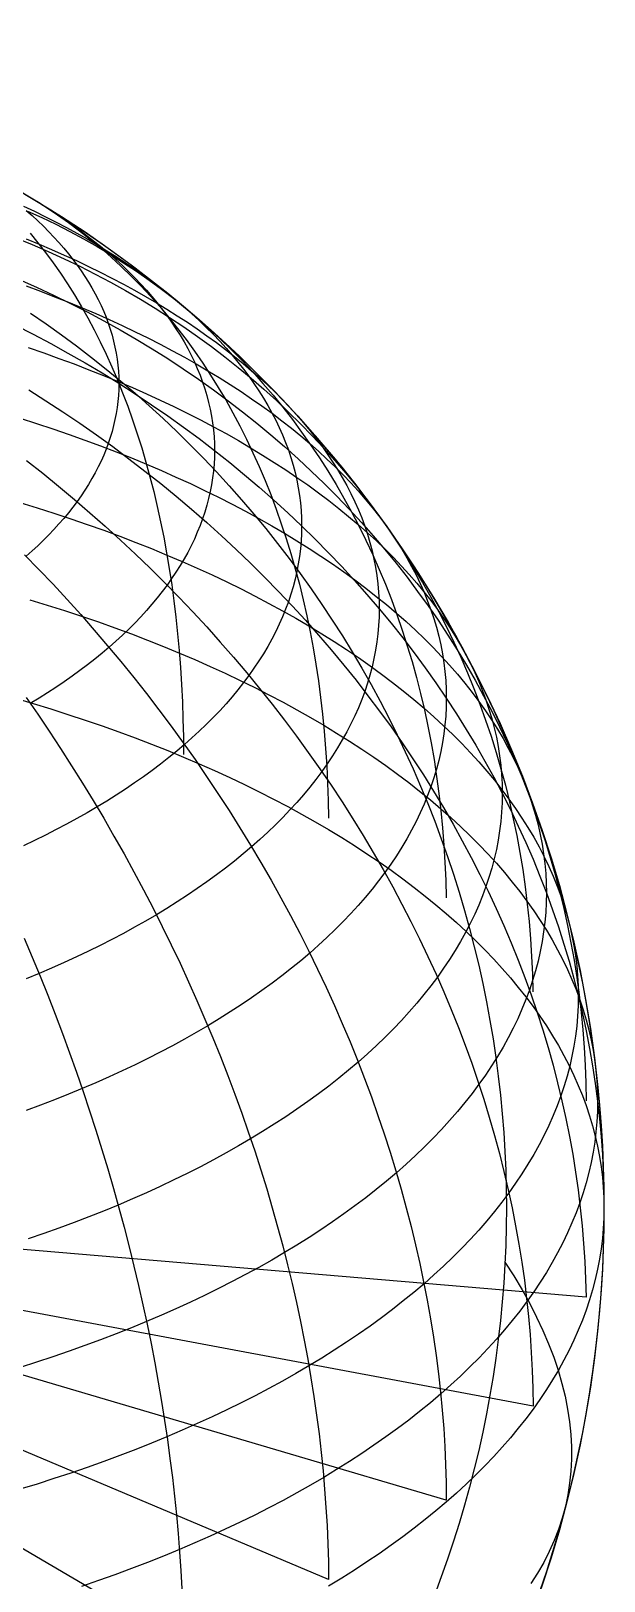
# Model space of a CAD drawing. Header units: millimetres. Extents: x -85 to 85, y -85 to 85.
# Drawn here: x 43.6 to 85, y -27 to 85 of the extents above; entities that cross this region are included whole.
import ezdxf

# ---------------------------------------------------------------- set-up
doc = ezdxf.new("R2010")
doc.units = ezdxf.units.MM
for name, color, linetype in [('CUT_OUTER', 1, 'Continuous'), ('ENGRAVE', 7, 'Continuous'), ('ENGRAVE_FINE', 8, 'Continuous')]:
    doc.layers.add(name, color=color, linetype=linetype)

msp = doc.modelspace()

# ---------------------------------------------------------------- linework, layer by layer
at = {"layer": 'CUT_OUTER'}
msp.add_circle((0, 0), 85, dxfattribs=at)
at = {"layer": 'ENGRAVE'}
for points in [[(42.5, 73.6122), (43.7782, 72.8592), (45.0431, 72.0841), (46.2943, 71.287), (47.5314, 70.4682), (48.754, 69.6279), (49.9617, 68.7664), (51.1543, 67.884), (52.3312, 66.9809), (53.4922, 66.0574), (54.6369, 65.1138), (55.765, 64.1503), (56.8761, 63.1673), (57.9699, 62.1651), (59.046, 61.1439), (60.1041, 60.1041), (61.1439, 59.046), (62.1651, 57.9699), (63.1673, 56.8761), (64.1503, 55.765), (65.1138, 54.6369), (66.0574, 53.4922), (66.9809, 52.3312), (67.884, 51.1543), (68.7664, 49.9617), (69.6279, 48.754), (70.4682, 47.5314), (71.287, 46.2943), (72.0841, 45.0431), (72.8592, 43.7782), (73.6122, 42.5), (74.3427, 41.2088), (75.0505, 39.9051), (75.7356, 38.5892), (76.3975, 37.2615), (77.0362, 35.9226), (77.6514, 34.5726), (78.2429, 33.2121), (78.8106, 31.8416), (79.3543, 30.4613), (79.8739, 29.0717), (80.3691, 27.6733), (80.8398, 26.2664), (81.2859, 24.8516), (81.7072, 23.4292), (82.1037, 21.9996), (82.4751, 20.5634), (82.8215, 19.1208), (83.1425, 17.6725), (83.4383, 16.2188), (83.7087, 14.7601), (83.9535, 13.2969), (84.1728, 11.8297), (84.3664, 10.3589), (84.5344, 8.8849), (84.6765, 7.4082), (84.7929, 5.9293), (84.8835, 4.4486), (84.9482, 2.9665), (84.9871, 1.4835), (85, 0)], [(42.5, 36.8061), (43.7782, 36.4296), (45.0431, 36.042), (46.2943, 35.6435), (47.5314, 35.2341), (48.754, 34.814), (49.9617, 34.3832), (51.1543, 33.942), (52.3312, 33.4905), (53.4922, 33.0287), (54.6369, 32.5569), (55.765, 32.0752), (56.8761, 31.5837), (57.9699, 31.0825), (59.046, 30.5719), (60.1041, 30.052), (61.1439, 29.523), (62.1651, 28.9849), (63.1673, 28.4381), (64.1503, 27.8825), (65.1138, 27.3185), (66.0574, 26.7461), (66.9809, 26.1656), (67.884, 25.5771), (68.7664, 24.9809), (69.6279, 24.377), (70.4682, 23.7657), (71.287, 23.1472), (72.0841, 22.5216), (72.8592, 21.8891), (73.6122, 21.25), (74.3427, 20.6044), (75.0505, 19.9525), (75.7356, 19.2946), (76.3975, 18.6308), (77.0362, 17.9613), (77.6514, 17.2863), (78.2429, 16.6061), (78.8106, 15.9208), (79.3543, 15.2306), (79.8739, 14.5359), (80.3691, 13.8366), (80.8398, 13.1332), (81.2859, 12.4258), (81.7072, 11.7146), (82.1037, 10.9998), (82.4751, 10.2817), (82.8215, 9.5604), (83.1425, 8.8362), (83.4383, 8.1094), (83.7087, 7.38), (83.9535, 6.6485), (84.1728, 5.9149), (84.3664, 5.1794), (84.5344, 4.4425), (84.6765, 3.7041), (84.7929, 2.9647), (84.8835, 2.2243), (84.9482, 1.4832), (84.9871, 0.7417), (85, 0)], [(85, 0), (84.9871, -0.7417), (84.9482, -1.4832), (84.8835, -2.2243), (84.7929, -2.9647), (84.6765, -3.7041), (84.5344, -4.4425), (84.3664, -5.1794), (84.1728, -5.9149), (83.9535, -6.6485), (83.7087, -7.38), (83.4383, -8.1094), (83.1425, -8.8362), (82.8215, -9.5604), (82.4751, -10.2817), (82.1037, -10.9998), (81.7072, -11.7146), (81.2859, -12.4258), (80.8398, -13.1332), (80.3691, -13.8366), (79.8739, -14.5359), (79.3543, -15.2306), (78.8106, -15.9208), (78.2429, -16.6061), (77.6514, -17.2863), (77.0362, -17.9613), (76.3975, -18.6308), (75.7356, -19.2946), (75.0505, -19.9525), (74.3427, -20.6044), (73.6122, -21.25), (72.8592, -21.8891), (72.0841, -22.5216), (71.287, -23.1472), (70.4682, -23.7657), (69.6279, -24.377), (68.7664, -24.9809), (67.884, -25.5771), (66.9809, -26.1656), (66.0574, -26.7461), (65.1138, -27.3185)], [(85, 0), (84.9871, -1.4835), (84.9482, -2.9665), (84.8835, -4.4486), (84.7929, -5.9293), (84.6765, -7.4082), (84.5344, -8.8849), (84.3664, -10.3589), (84.1728, -11.8297), (83.9535, -13.2969), (83.7087, -14.7601), (83.4383, -16.2188), (83.1425, -17.6725), (82.8215, -19.1208), (82.4751, -20.5634), (82.1037, -21.9996), (81.7072, -23.4292), (81.2859, -24.8516), (80.8398, -26.2664), (80.3691, -27.6733)]]:
    msp.add_lwpolyline(points, dxfattribs=at)
at = {"layer": 'ENGRAVE_FINE'}
for points in [[(43.0269, 73.3027), (43.8733, 72.8005), (44.7063, 72.276), (45.5257, 71.7296), (46.3312, 71.1613), (47.1227, 70.5714), (47.8997, 69.9599), (48.6622, 69.3271), (49.4099, 68.6732), (50.1425, 67.9984), (50.8598, 67.3029), (51.5616, 66.5869), (52.2478, 65.8506), (52.918, 65.0942), (53.5721, 64.318), (54.2098, 63.5223), (54.8311, 62.7071), (55.4357, 61.8729), (56.0233, 61.0198), (56.594, 60.1481), (57.1473, 59.2582), (57.6833, 58.3501), (58.2017, 57.4243), (58.7023, 56.481), (59.1851, 55.5205), (59.6499, 54.5431), (60.0965, 53.549), (60.5248, 52.5387), (60.9346, 51.5123), (61.3259, 50.4703), (61.6985, 49.4129), (62.0523, 48.3404), (62.3872, 47.2532), (62.7031, 46.1516), (62.9999, 45.036), (63.2775, 43.9066), (63.5358, 42.7639), (63.7748, 41.6081), (63.9944, 40.4397), (64.1944, 39.2589), (64.3749, 38.0662), (64.5358, 36.8619), (64.6771, 35.6463), (64.7986, 34.4199), (64.9004, 33.1831), (64.9825, 31.9361), (65.0447, 30.6794), (65.0871, 29.4133), (65.1097, 28.1383)], [(43.5696, 72.9841), (44.201, 72.6011), (44.819, 72.2127), (45.4233, 71.8189), (46.0137, 71.42), (46.5902, 71.0159), (47.1524, 70.6069), (47.7003, 70.193), (48.2337, 69.7744), (48.7523, 69.3512), (49.2561, 68.9235), (49.745, 68.4915), (50.2186, 68.0554), (50.677, 67.6151), (51.1199, 67.1709), (51.5473, 66.7229), (51.9589, 66.2713), (52.3547, 65.8161), (52.7346, 65.3576), (53.0984, 64.8958), (53.4461, 64.4309), (53.7774, 63.963), (54.0924, 63.4923), (54.3909, 63.019), (54.6728, 62.5431), (54.9381, 62.0648), (55.1866, 61.5843), (55.4184, 61.1017), (55.6332, 60.6171), (55.8311, 60.1307), (56.012, 59.6427), (56.1759, 59.1532), (56.3226, 58.6623), (56.4522, 58.1702), (56.5645, 57.6771), (56.6597, 57.183), (56.7376, 56.6882), (56.7982, 56.1928), (56.8415, 55.697), (56.8674, 55.2008), (56.8761, 54.7045)], [(43.08, 72.355), (43.8797, 71.9755), (44.666, 71.5892), (45.4388, 71.196), (46.1976, 70.7961), (46.9425, 70.3897), (47.673, 69.9769), (48.389, 69.5577), (49.0902, 69.1324), (49.7765, 68.701), (50.4477, 68.2637), (51.1034, 67.8206), (51.7436, 67.3718), (52.3681, 66.9175), (52.9766, 66.4578), (53.5689, 65.9929), (54.145, 65.5229), (54.7045, 65.048), (55.2474, 64.5682), (55.7734, 64.0838), (56.2825, 63.5948), (56.7744, 63.1015), (57.249, 62.604), (57.7062, 62.1024), (58.1458, 61.5969), (58.5677, 61.0876), (58.9718, 60.5747), (59.3579, 60.0584), (59.7259, 59.5388), (60.0757, 59.016), (60.4072, 58.4903), (60.7203, 57.9618), (61.0149, 57.4306), (61.291, 56.8969), (61.5483, 56.3609), (61.787, 55.8228), (62.0067, 55.2826), (62.2077, 54.7406), (62.3896, 54.1969), (62.5526, 53.6517), (62.6965, 53.1052), (62.8213, 52.5575), (62.9269, 52.0088), (63.0134, 51.4593), (63.0807, 50.9091), (63.1288, 50.3584), (63.1577, 49.8074), (63.1673, 49.2561)], [(43.2681, 72.0439), (43.6975, 71.6645), (44.1136, 71.2813), (44.5162, 70.8946), (44.9053, 70.5044), (45.2807, 70.1109), (45.6423, 69.7141), (45.99, 69.3143), (46.3237, 68.9115), (46.6433, 68.5058), (46.9487, 68.0974), (47.2398, 67.6865), (47.5164, 67.273), (47.7787, 66.8572), (48.0263, 66.4391), (48.2593, 66.019), (48.4777, 65.5969), (48.6812, 65.173), (48.87, 64.7473), (49.0438, 64.3201), (49.2027, 63.8914), (49.3466, 63.4614), (49.4755, 63.0302), (49.5893, 62.5979), (49.6881, 62.1647), (49.7716, 61.7307), (49.84, 61.2961), (49.8933, 60.8609), (49.9313, 60.4253), (49.9541, 59.9895), (49.9617, 59.5535)], [(43.3742, 71.9973), (44.4056, 71.529), (45.4235, 71.0389), (46.4275, 70.5272), (47.4174, 69.994), (48.3929, 69.4395), (49.3536, 68.8638), (50.2992, 68.2671), (51.2296, 67.6496), (52.1443, 67.0116), (53.0432, 66.3531), (53.9259, 65.6744), (54.7922, 64.9757), (55.6418, 64.2572), (56.4744, 63.5192), (57.2899, 62.7618), (58.0879, 61.9852), (58.8681, 61.1898), (59.6305, 60.3758), (60.3747, 59.5433), (61.1005, 58.6928), (61.8077, 57.8243), (62.4961, 56.9382), (63.1654, 56.0348), (63.8155, 55.1144), (64.4461, 54.1771), (65.0572, 53.2233), (65.6484, 52.2533), (66.2196, 51.2674), (66.7706, 50.2659), (67.3013, 49.2491), (67.8115, 48.2172), (68.301, 47.1707), (68.7698, 46.1098), (69.2176, 45.0349), (69.6443, 43.9463), (70.0498, 42.8442), (70.4339, 41.7291), (70.7966, 40.6013), (71.1377, 39.4612), (71.4572, 38.309), (71.7549, 37.1451), (72.0307, 35.97), (72.2846, 34.7838), (72.5165, 33.5871), (72.7263, 32.3802), (72.9139, 31.1633), (73.0793, 29.937), (73.2225, 28.7016), (73.3434, 27.4574), (73.4419, 26.2049), (73.518, 24.9444), (73.5718, 23.6763), (73.6031, 22.4009)], [(42.5278, 70.0499), (43.7013, 69.5699), (44.8614, 69.0688), (46.008, 68.5466), (47.1405, 68.0035), (48.2586, 67.4398), (49.3621, 66.8554), (50.4505, 66.2507), (51.5235, 65.6259), (52.5808, 64.981), (53.6222, 64.3163), (54.6472, 63.6321), (55.6555, 62.9285), (56.6469, 62.2057), (57.6211, 61.4639), (58.5776, 60.7035), (59.5164, 59.9245), (60.437, 59.1273), (61.3392, 58.3121), (62.2227, 57.4791), (63.0873, 56.6286), (63.9326, 55.7608), (64.7585, 54.8761), (65.5647, 53.9747), (66.3509, 53.0568), (67.1168, 52.1227), (67.8623, 51.1728), (68.5872, 50.2073), (69.2912, 49.2265), (69.974, 48.2307), (70.6355, 47.2202), (71.2756, 46.1953), (71.8939, 45.1563), (72.4903, 44.1036), (73.0646, 43.0375), (73.6167, 41.9583), (74.1463, 40.8662), (74.6534, 39.7618), (75.1377, 38.6452), (75.5992, 37.5168), (76.0376, 36.377), (76.4528, 35.2261), (76.8448, 34.0645), (77.2133, 32.8926), (77.5583, 31.7106), (77.8798, 30.5189), (78.1774, 29.318), (78.4513, 28.1081), (78.7013, 26.8896), (78.9273, 25.663), (79.1292, 24.4286), (79.3071, 23.1867), (79.4608, 21.9377), (79.5903, 20.6821), (79.6955, 19.4201), (79.7765, 18.1523), (79.8331, 16.8789), (79.8655, 15.6004)], [(43.2761, 69.9889), (44.2022, 69.6072), (45.1148, 69.2175), (46.0137, 68.8199), (46.8986, 68.4144), (47.7692, 68.0014), (48.6252, 67.5808), (49.4664, 67.1527), (50.2926, 66.7174), (51.1034, 66.275), (51.8987, 65.8256), (52.6782, 65.3693), (53.4416, 64.9062), (54.1887, 64.4366), (54.9193, 63.9605), (55.6332, 63.4781), (56.3302, 62.9895), (57.01, 62.495), (57.6724, 61.9946), (58.3173, 61.4885), (58.9443, 60.9768), (59.5535, 60.4598), (60.1445, 59.9375), (60.7172, 59.4101), (61.2714, 58.8778), (61.8069, 58.3408), (62.3236, 57.7991), (62.8213, 57.2531), (63.2998, 56.7027), (63.7591, 56.1483), (64.199, 55.59), (64.6193, 55.0279), (65.02, 54.4622), (65.4008, 53.8931), (65.7617, 53.3208), (66.1025, 52.7454), (66.4233, 52.1672), (66.7238, 51.5862), (67.004, 51.0027), (67.2637, 50.4168), (67.503, 49.8288), (67.7217, 49.2387), (67.9198, 48.6469), (68.0972, 48.0534), (68.2539, 47.4584), (68.3897, 46.8622), (68.5048, 46.2648), (68.5989, 45.6666), (68.6722, 45.0676), (68.7246, 44.4681), (68.756, 43.8682), (68.7664, 43.2681)], [(43.5538, 70.3985), (44.1229, 69.7067), (44.6785, 68.9937), (45.2206, 68.2597), (45.7489, 67.5049), (46.2632, 66.7295), (46.7634, 65.9339), (47.2494, 65.1181), (47.7211, 64.2825), (48.1781, 63.4273), (48.6205, 62.5528), (49.0481, 61.6592), (49.4608, 60.7469), (49.8584, 59.816), (50.2408, 58.8669), (50.6078, 57.8999), (50.9595, 56.9153), (51.2957, 55.9133), (51.6162, 54.8943), (51.921, 53.8586), (52.21, 52.8064), (52.4831, 51.7382), (52.7402, 50.6542), (52.9812, 49.5548), (53.2061, 48.4403), (53.4148, 47.3111), (53.6072, 46.1674), (53.7833, 45.0096), (53.943, 43.8382), (54.0863, 42.6534), (54.2131, 41.4556), (54.3234, 40.2452), (54.4171, 39.0225), (54.4943, 37.7879), (54.5548, 36.5419), (54.5988, 35.2847), (54.6261, 34.0167), (54.6368, 32.7384)], [(42.7684, 67.0497), (44.0177, 66.4938), (45.2537, 65.9177), (46.4758, 65.3215), (47.6838, 64.7054), (48.8772, 64.0696), (50.0558, 63.4142), (51.2191, 62.7396), (52.3668, 62.0458), (53.4986, 61.3332), (54.6141, 60.6018), (55.7129, 59.852), (56.7948, 59.084), (57.8594, 58.298), (58.9063, 57.4942), (59.9353, 56.6729), (60.946, 55.8343), (61.9382, 54.9787), (62.9115, 54.1064), (63.8657, 53.2176), (64.8004, 52.3126), (65.7153, 51.3916), (66.6102, 50.455), (67.4849, 49.5031), (68.339, 48.536), (69.1722, 47.5542), (69.9844, 46.5579), (70.7753, 45.5474), (71.5447, 44.523), (72.2922, 43.485), (73.0177, 42.4339), (73.721, 41.3698), (74.4018, 40.293), (75.0599, 39.2041), (75.6952, 38.1031), (76.3074, 36.9906), (76.8964, 35.8668), (77.462, 34.7321), (78.0039, 33.5868), (78.5221, 32.4312), (79.0164, 31.2658), (79.4866, 30.0909), (79.9326, 28.9068), (80.3543, 27.7138), (80.7515, 26.5125), (81.1241, 25.3031), (81.4719, 24.0859), (81.795, 22.8614), (82.0931, 21.63), (82.3662, 20.392), (82.6143, 19.1477), (82.8372, 17.8977), (83.0348, 16.6421), (83.2072, 15.3816), (83.3542, 14.1163), (83.4758, 12.8467), (83.572, 11.5732), (83.6427, 10.2962), (83.6879, 9.016), (83.7077, 7.7331)], [(43.2681, 66.5828), (44.3009, 66.2007), (45.3202, 65.8097), (46.3256, 65.4098), (47.317, 65.0012), (48.2939, 64.584), (49.2561, 64.1583), (50.2034, 63.7243), (51.1353, 63.2822), (52.0517, 62.8319), (52.9522, 62.3737), (53.8365, 61.9078), (54.7045, 61.4342), (55.5558, 60.953), (56.3902, 60.4646), (57.2074, 59.9689), (58.0072, 59.4662), (58.7893, 58.9565), (59.5535, 58.4402), (60.2996, 57.9172), (61.0272, 57.3878), (61.7364, 56.8521), (62.4267, 56.3103), (63.0979, 55.7626), (63.75, 55.2091), (64.3826, 54.65), (64.9957, 54.0855), (65.5889, 53.5157), (66.1622, 52.9408), (66.7153, 52.361), (67.2481, 51.7765), (67.7603, 51.1874), (68.252, 50.5939), (68.7229, 49.9962), (69.1728, 49.3945), (69.6017, 48.789), (70.0093, 48.1798), (70.3957, 47.5671), (70.7605, 46.9512), (71.1039, 46.3322), (71.4256, 45.7103), (71.7255, 45.0856), (72.0036, 44.4585), (72.2597, 43.829), (72.4938, 43.1974), (72.7059, 42.5638), (72.8958, 41.9285), (73.0635, 41.2916), (73.2089, 40.6534), (73.332, 40.0139), (73.4328, 39.3735), (73.5113, 38.7324), (73.5673, 38.0906), (73.6009, 37.4484), (73.6122, 36.8061)], [(43.5891, 64.6236), (44.7103, 63.853), (45.8179, 63.063), (46.9115, 62.2537), (47.9909, 61.4255), (49.0556, 60.5786), (50.1054, 59.7132), (51.1399, 58.8297), (52.1588, 57.9282), (53.1618, 57.0091), (54.1487, 56.0726), (55.119, 55.119), (56.0726, 54.1487), (57.0091, 53.1618), (57.9282, 52.1588), (58.8297, 51.1399), (59.7132, 50.1054), (60.5786, 49.0556), (61.4255, 47.9909), (62.2537, 46.9115), (63.063, 45.8179), (63.853, 44.7103), (64.6236, 43.5891), (65.3745, 42.4547), (66.1054, 41.3073), (66.8163, 40.1473), (67.5068, 38.9751), (68.1767, 37.791), (68.8259, 36.5954), (69.4541, 35.3886), (70.0611, 34.1711), (70.6468, 32.9431), (71.211, 31.7052), (71.7535, 30.4575), (72.2741, 29.2006), (72.7727, 27.9348), (73.2491, 26.6605), (73.7033, 25.3781), (74.135, 24.0879), (74.5441, 22.7904), (74.9305, 21.486), (75.294, 20.175), (75.6347, 18.8578), (75.9523, 17.535), (76.2467, 16.2067), (76.5179, 14.8736), (76.7659, 13.5359), (76.9904, 12.1941), (77.1915, 10.8486), (77.3691, 9.4997), (77.5231, 8.148), (77.6535, 6.7938), (77.7602, 5.4375), (77.8433, 4.0796), (77.9026, 2.7204), (77.9382, 1.3604), (77.9501, 0)], [(43.5891, 64.6236), (44.7103, 63.853), (45.8179, 63.063), (46.9115, 62.2537), (47.9909, 61.4255), (49.0556, 60.5786), (50.1054, 59.7132), (51.1399, 58.8297), (52.1588, 57.9282), (53.1618, 57.0091), (54.1487, 56.0726), (55.119, 55.119), (56.0726, 54.1487), (57.0091, 53.1618), (57.9282, 52.1588), (58.8297, 51.1399), (59.7132, 50.1054), (60.5786, 49.0556), (61.4255, 47.9909), (62.2537, 46.9115), (63.063, 45.8179), (63.853, 44.7103), (64.6236, 43.5891), (65.3745, 42.4547), (66.1054, 41.3073), (66.8163, 40.1473), (67.5068, 38.9751), (68.1767, 37.791), (68.8259, 36.5954), (69.4541, 35.3886), (70.0611, 34.1711), (70.6468, 32.9431), (71.211, 31.7052), (71.7535, 30.4575), (72.2741, 29.2006), (72.7727, 27.9348), (73.2491, 26.6605), (73.7033, 25.3781), (74.135, 24.0879), (74.5441, 22.7904), (74.9305, 21.486), (75.294, 20.175), (75.6347, 18.8578), (75.9523, 17.535), (76.2467, 16.2067), (76.5179, 14.8736), (76.7659, 13.5359), (76.9904, 12.1941), (77.1915, 10.8486), (77.3691, 9.4997), (77.5231, 8.148), (77.6535, 6.7938), (77.7602, 5.4375), (77.8433, 4.0796), (77.9026, 2.7204), (77.9382, 1.3604), (77.9501, 0)], [(42.5, 63.75), (43.7782, 63.0979), (45.0431, 62.4267), (46.2943, 61.7364), (47.5314, 61.0272), (48.754, 60.2996), (49.9617, 59.5535), (51.1543, 58.7893), (52.3312, 58.0072), (53.4922, 57.2074), (54.6369, 56.3902), (55.765, 55.5558), (56.8761, 54.7045), (57.9699, 53.8365), (59.046, 52.9522), (60.1041, 52.0517), (61.1439, 51.1353), (62.1651, 50.2034), (63.1673, 49.2561), (64.1503, 48.2939), (65.1138, 47.317), (66.0574, 46.3256), (66.9809, 45.3202), (67.884, 44.3009), (68.7664, 43.2681), (69.6279, 42.2222), (70.4682, 41.1634), (71.287, 40.0921), (72.0841, 39.0085), (72.8592, 37.9131), (73.6122, 36.8061), (74.3427, 35.6879), (75.0505, 34.5588), (75.7356, 33.4192), (76.3975, 32.2694), (77.0362, 31.1098), (77.6514, 29.9408), (78.2429, 28.7626), (78.8106, 27.5756), (79.3543, 26.3802), (79.8739, 25.1768), (80.3691, 23.9658), (80.8398, 22.7474), (81.2859, 21.5221), (81.7072, 20.2903), (82.1037, 19.0522), (82.4751, 17.8084), (82.8215, 16.5591), (83.1425, 15.3048), (83.4383, 14.0459), (83.7087, 12.7826), (83.9535, 11.5155), (84.1728, 10.2448), (84.3664, 8.9711), (84.5344, 7.6946), (84.6765, 6.4157), (84.7929, 5.1349), (84.8835, 3.8526), (84.9482, 2.569), (84.9871, 1.2847), (85, 0)], [(43.4221, 62.1287), (44.539, 61.7449), (45.6423, 61.3514), (46.7318, 60.9483), (47.807, 60.5358), (48.8676, 60.114), (49.9133, 59.683), (50.9439, 59.2429), (51.9589, 58.7939), (52.9581, 58.3361), (53.9412, 57.8696), (54.9078, 57.3947), (55.8577, 56.9113), (56.7906, 56.4198), (57.7062, 55.9202), (58.6042, 55.4127), (59.4844, 54.8974), (60.3464, 54.3746), (61.1901, 53.8442), (62.0151, 53.3066), (62.8213, 52.7619), (63.6083, 52.2103), (64.3759, 51.6518), (65.1239, 51.0867), (65.8521, 50.5152), (66.5602, 49.9375), (67.2481, 49.3536), (67.9154, 48.7638), (68.5621, 48.1683), (69.1879, 47.5673), (69.7926, 46.9608), (70.376, 46.3492), (70.9381, 45.7326), (71.4785, 45.1112), (71.9971, 44.4851), (72.4938, 43.8546), (72.9684, 43.2199), (73.4208, 42.5812), (73.8508, 41.9386), (74.2584, 41.2923), (74.6433, 40.6426), (75.0055, 39.9896), (75.3448, 39.3335), (75.6612, 38.6746), (75.9545, 38.0131), (76.2247, 37.3491), (76.4717, 36.6828), (76.6953, 36.0144), (76.8957, 35.3443), (77.0726, 34.6724), (77.226, 33.9992), (77.3559, 33.3246), (77.4622, 32.6491), (77.5449, 31.9727), (77.6041, 31.2958), (77.6395, 30.6184), (77.6514, 29.9408)], [(49.9617, 59.5535), (49.9541, 59.1175), (49.9313, 58.6817), (49.8933, 58.2461), (49.84, 57.8109), (49.7716, 57.3763), (49.6881, 56.9423), (49.5893, 56.5091), (49.4755, 56.0768), (49.3466, 55.6456), (49.2027, 55.2156), (49.0438, 54.7869), (48.87, 54.3597), (48.6812, 53.934), (48.4777, 53.5101), (48.2593, 53.088), (48.0263, 52.6678), (47.7787, 52.2498), (47.5164, 51.834), (47.2398, 51.4205), (46.9487, 51.0095), (46.6433, 50.6011), (46.3237, 50.1955), (45.99, 49.7927), (45.6423, 49.3929), (45.2807, 48.9961), (44.9053, 48.6026), (44.5162, 48.2124), (44.1136, 47.8257), (43.6975, 47.4425), (43.2681, 47.0631)], [(43.4569, 59.084), (44.6989, 58.298), (45.9273, 57.4942), (47.1417, 56.6729), (48.3417, 55.8343), (49.5271, 54.9787), (50.6973, 54.1064), (51.8521, 53.2176), (52.9911, 52.3126), (54.1139, 51.3916), (55.2203, 50.455), (56.3098, 49.5031), (57.3822, 48.536), (58.4372, 47.5542), (59.4743, 46.5579), (60.4933, 45.5474), (61.4938, 44.523), (62.4757, 43.485), (63.4385, 42.4339), (64.382, 41.3698), (65.3058, 40.293), (66.2098, 39.2041), (67.0936, 38.1031), (67.957, 36.9906), (68.7997, 35.8668), (69.6214, 34.7321), (70.4219, 33.5868), (71.201, 32.4312), (71.9583, 31.2658), (72.6938, 30.0909), (73.4071, 28.9068), (74.0981, 27.7138), (74.7664, 26.5125), (75.412, 25.3031), (76.0347, 24.0859), (76.6341, 22.8614), (77.2103, 21.63), (77.7629, 20.392), (78.2918, 19.1477), (78.7969, 17.8977), (79.2779, 16.6421), (79.7349, 15.3816), (80.1675, 14.1163), (80.5757, 12.8467), (80.9594, 11.5732), (81.3184, 10.2962), (81.6526, 9.016), (81.962, 7.7331), (82.2464, 6.4479), (82.5057, 5.1607), (82.7399, 3.8719), (82.949, 2.5819), (83.1327, 1.2911), (83.2911, 0)], [(42.8386, 57.0254), (44.0285, 56.6464), (45.205, 56.257), (46.3678, 55.8575), (47.5164, 55.4478), (48.6506, 55.0282), (49.77, 54.5987), (50.8741, 54.1596), (51.9628, 53.7108), (53.0357, 53.2527), (54.0924, 52.7852), (55.1326, 52.3087), (56.156, 51.8231), (57.1624, 51.3286), (58.1513, 50.8254), (59.1225, 50.3137), (60.0757, 49.7936), (61.0106, 49.2652), (61.9269, 48.7288), (62.8243, 48.1845), (63.7026, 47.6324), (64.5615, 47.0727), (65.4008, 46.5056), (66.2201, 45.9313), (67.0192, 45.3499), (67.798, 44.7617), (68.556, 44.1667), (69.2932, 43.5652), (70.0093, 42.9574), (70.7041, 42.3434), (71.3773, 41.7234), (72.0288, 41.0977), (72.6583, 40.4663), (73.2657, 39.8296), (73.8508, 39.1877), (74.4134, 38.5407), (74.9534, 37.889), (75.4705, 37.2326), (75.9646, 36.5718), (76.4355, 35.9068), (76.8832, 35.2378), (77.3075, 34.565), (77.7082, 33.8886), (78.0853, 33.2088), (78.4385, 32.5259), (78.7679, 31.8399), (79.0733, 31.1512), (79.3545, 30.4599), (79.6117, 29.7663), (79.8445, 29.0705), (80.0531, 28.3728), (80.2372, 27.6734), (80.397, 26.9724), (80.5322, 26.2702), (80.6429, 25.567), (80.729, 24.8628), (80.7906, 24.158), (80.8275, 23.4528), (80.8398, 22.7474)], [(43.3032, 53.9747), (44.468, 53.0568), (45.6192, 52.1227), (46.7565, 51.1728), (47.8796, 50.2073), (48.988, 49.2265), (50.0816, 48.2307), (51.1599, 47.2202), (52.2226, 46.1953), (53.2695, 45.1563), (54.3001, 44.1036), (55.3141, 43.0375), (56.3113, 41.9583), (57.2914, 40.8662), (58.2539, 39.7618), (59.1988, 38.6452), (60.1256, 37.5168), (61.0341, 36.377), (61.924, 35.2261), (62.7951, 34.0645), (63.647, 32.8926), (64.4795, 31.7106), (65.2924, 30.5189), (66.0854, 29.318), (66.8583, 28.1081), (67.6108, 26.8896), (68.3427, 25.663), (69.0538, 24.4286), (69.7439, 23.1867), (70.4127, 21.9377), (71.0601, 20.6821), (71.6858, 19.4201), (72.2897, 18.1523), (72.8716, 16.8789), (73.4312, 15.6004), (73.9685, 14.3171), (74.4833, 13.0294), (74.9754, 11.7378), (75.4446, 10.4427), (75.8909, 9.1443), (76.314, 7.8431), (76.7139, 6.5396), (77.0905, 5.2341), (77.4435, 3.927), (77.773, 2.6186), (78.0788, 1.3095), (78.3607, 0)], [(56.8761, 54.7045), (56.8674, 54.2082), (56.8415, 53.712), (56.7982, 53.2162), (56.7376, 52.7208), (56.6597, 52.226), (56.5645, 51.7319), (56.4522, 51.2388), (56.3226, 50.7467), (56.1759, 50.2558), (56.012, 49.7663), (55.8311, 49.2783), (55.6332, 48.7919), (55.4184, 48.3073), (55.1866, 47.8247), (54.9381, 47.3442), (54.6728, 46.8659), (54.3909, 46.39), (54.0924, 45.9167), (53.7774, 45.446), (53.4461, 44.9781), (53.0984, 44.5132), (52.7346, 44.0514), (52.3547, 43.5929), (51.9589, 43.1377), (51.5473, 42.6861), (51.1199, 42.2381), (50.677, 41.7939), (50.2186, 41.3536), (49.745, 40.9175), (49.2561, 40.4855), (48.7523, 40.0578), (48.2337, 39.6346), (47.7003, 39.216), (47.1524, 38.8021), (46.5902, 38.3931), (46.0137, 37.989), (45.4233, 37.59), (44.819, 37.1963), (44.201, 36.8079), (43.5696, 36.4249)], [(42.8216, 50.9384), (44.0588, 50.5593), (45.2827, 50.1694), (46.4927, 49.769), (47.6886, 49.358), (48.87, 48.9367), (50.0364, 48.5051), (51.1877, 48.0634), (52.3233, 47.6118), (53.443, 47.1503), (54.5464, 46.6791), (55.6332, 46.1983), (56.7031, 45.7081), (57.7557, 45.2087), (58.7907, 44.7002), (59.8077, 44.1827), (60.8066, 43.6564), (61.787, 43.1214), (62.7485, 42.578), (63.6909, 42.0263), (64.6139, 41.4665), (65.5172, 40.8987), (66.4006, 40.323), (67.2637, 39.7398), (68.1064, 39.1491), (68.9283, 38.5512), (69.7292, 37.9462), (70.5089, 37.3342), (71.2671, 36.7156), (72.0036, 36.0905), (72.7181, 35.459), (73.4105, 34.8214), (74.0806, 34.1778), (74.728, 33.5285), (75.3527, 32.8736), (75.9545, 32.2134), (76.5331, 31.548), (77.0884, 30.8777), (77.6203, 30.2026), (78.1284, 29.523), (78.6128, 28.8391), (79.0733, 28.1511), (79.5096, 27.4591), (79.9217, 26.7634), (80.3095, 26.0643), (80.6729, 25.3618), (81.0116, 24.6563), (81.3257, 23.948), (81.615, 23.237), (81.8794, 22.5236), (82.1189, 21.808), (82.3334, 21.0904), (82.5228, 20.3711), (82.6871, 19.6502), (82.8262, 18.928), (82.94, 18.2047), (83.0286, 17.4805), (83.0919, 16.7556), (83.1299, 16.0303), (83.1425, 15.3048)], [(63.1673, 49.2561), (63.1577, 48.7049), (63.1288, 48.1539), (63.0807, 47.6032), (63.0134, 47.053), (62.9269, 46.5035), (62.8213, 45.9548), (62.6965, 45.4071), (62.5526, 44.8606), (62.3896, 44.3154), (62.2077, 43.7717), (62.0067, 43.2297), (61.787, 42.6895), (61.5483, 42.1514), (61.291, 41.6154), (61.0149, 41.0817), (60.7203, 40.5505), (60.4072, 40.022), (60.0757, 39.4963), (59.7259, 38.9735), (59.3579, 38.4539), (58.9718, 37.9376), (58.5677, 37.4247), (58.1458, 36.9154), (57.7062, 36.4099), (57.249, 35.9083), (56.7744, 35.4108), (56.2825, 34.9175), (55.7734, 34.4285), (55.2474, 33.9441), (54.7045, 33.4643), (54.145, 32.9894), (53.5689, 32.5194), (52.9766, 32.0545), (52.3681, 31.5948), (51.7436, 31.1405), (51.1034, 30.6917), (50.4477, 30.2486), (49.7765, 29.8113), (49.0902, 29.3799), (48.389, 28.9546), (47.673, 28.5354), (46.9425, 28.1226), (46.1976, 27.7161), (45.4388, 27.3163), (44.666, 26.9231), (43.8797, 26.5368), (43.08, 26.1573)], [(43.1619, 47.1707), (44.1961, 46.1098), (45.2167, 45.0349), (46.2236, 43.9463), (47.2164, 42.8442), (48.1948, 41.7291), (49.1586, 40.6013), (50.1073, 39.4612), (51.0408, 38.309), (51.9588, 37.1451), (52.8609, 35.97), (53.747, 34.7838), (54.6166, 33.5871), (55.4696, 32.3802), (56.3058, 31.1633), (57.1247, 29.937), (57.9263, 28.7016), (58.7102, 27.4574), (59.4763, 26.2049), (60.2242, 24.9444), (60.9538, 23.6763), (61.6648, 22.4009), (62.357, 21.1188), (63.0303, 19.8302), (63.6843, 18.5356), (64.3189, 17.2353), (64.934, 15.9298), (65.5292, 14.6194), (66.1046, 13.3046), (66.6597, 11.9857), (67.1946, 10.6632), (67.709, 9.3374), (68.2028, 8.0088), (68.6757, 6.6777), (69.1278, 5.3446), (69.5588, 4.0099), (69.9687, 2.6739), (70.3572, 1.3372), (70.7243, 0)], [(43.5384, 43.9246), (44.7964, 43.5392), (46.0407, 43.1428), (47.271, 42.7356), (48.4869, 42.3178), (49.6881, 41.8894), (50.874, 41.4506), (52.0445, 41.0016), (53.1992, 40.5423), (54.3376, 40.0731), (55.4595, 39.594), (56.5645, 39.1052), (57.6523, 38.6068), (58.7225, 38.099), (59.7748, 37.582), (60.8089, 37.0558), (61.8245, 36.5207), (62.8213, 35.9768), (63.7989, 35.4243), (64.7571, 34.8634), (65.6955, 34.2942), (66.614, 33.7168), (67.5121, 33.1316), (68.3897, 32.5386), (69.2465, 31.938), (70.0822, 31.3301), (70.8965, 30.7149), (71.6892, 30.0928), (72.4601, 29.4638), (73.2089, 28.8282), (73.9354, 28.1861), (74.6394, 27.5378), (75.3207, 26.8835), (75.979, 26.2233), (76.6141, 25.5574), (77.226, 24.8862), (77.8143, 24.2097), (78.3789, 23.5281), (78.9196, 22.8418), (79.4363, 22.1508), (79.9288, 21.4554), (80.397, 20.7558), (80.8406, 20.0523), (81.2596, 19.345), (81.6539, 18.6341), (82.0233, 17.9199), (82.3678, 17.2026), (82.6871, 16.4824), (82.9812, 15.7595), (83.2501, 15.0342), (83.4936, 14.3066), (83.7117, 13.577), (83.9043, 12.8456), (84.0713, 12.1127), (84.2127, 11.3784), (84.3284, 10.643), (84.4185, 9.9067), (84.4829, 9.1697), (84.5215, 8.4322), (84.5344, 7.6946)], [(68.7664, 43.2681), (68.756, 42.6681), (68.7246, 42.0682), (68.6722, 41.4687), (68.5989, 40.8697), (68.5048, 40.2714), (68.3897, 39.6741), (68.2539, 39.0779), (68.0972, 38.4829), (67.9198, 37.8894), (67.7217, 37.2976), (67.503, 36.7075), (67.2637, 36.1195), (67.004, 35.5336), (66.7238, 34.9501), (66.4233, 34.3691), (66.1025, 33.7908), (65.7617, 33.2155), (65.4008, 32.6431), (65.02, 32.0741), (64.6193, 31.5084), (64.199, 30.9463), (63.7591, 30.388), (63.2998, 29.8335), (62.8213, 29.2832), (62.3236, 28.7372), (61.8069, 28.1955), (61.2714, 27.6585), (60.7172, 27.1262), (60.1445, 26.5988), (59.5535, 26.0765), (58.9443, 25.5595), (58.3173, 25.0478), (57.6724, 24.5417), (57.01, 24.0413), (56.3302, 23.5467), (55.6332, 23.0582), (54.9193, 22.5758), (54.1887, 22.0997), (53.4416, 21.6301), (52.6782, 21.167), (51.8987, 20.7107), (51.1034, 20.2613), (50.2926, 19.8188), (49.4664, 19.3835), (48.6252, 18.9555), (47.7692, 18.5349), (46.8986, 18.1218), (46.0137, 17.7164), (45.1148, 17.3188), (44.2022, 16.9291), (43.2761, 16.5474)], [(43.2642, 36.8619), (44.1069, 35.6463), (44.9362, 34.4199), (45.7517, 33.1831), (46.5534, 31.9361), (47.3408, 30.6794), (48.1138, 29.4133), (48.8722, 28.1383), (49.6157, 26.8547), (50.344, 25.5629), (51.0571, 24.2633), (51.7545, 22.9564), (52.4363, 21.6424), (53.102, 20.3219), (53.7516, 18.9952), (54.3847, 17.6627), (55.0014, 16.3248), (55.6012, 14.9819), (56.1842, 13.6345), (56.75, 12.2829), (57.2985, 10.9276), (57.8296, 9.5689), (58.3431, 8.2073), (58.8388, 6.8433), (59.3165, 5.4771), (59.7763, 4.1093), (60.2177, 2.7402), (60.6409, 1.3703), (61.0456, 0)], [(73.6122, 36.8061), (73.6009, 36.1637), (73.5673, 35.5216), (73.5113, 34.8798), (73.4328, 34.2386), (73.332, 33.5982), (73.2089, 32.9588), (73.0635, 32.3205), (72.8958, 31.6837), (72.7059, 31.0483), (72.4938, 30.4148), (72.2597, 29.7831), (72.0036, 29.1537), (71.7255, 28.5265), (71.4256, 27.9019), (71.1039, 27.28), (70.7605, 26.6609), (70.3957, 26.045), (70.0093, 25.4324), (69.6017, 24.8232), (69.1728, 24.2177), (68.7229, 23.616), (68.252, 23.0183), (67.7603, 22.4248), (67.2481, 21.8357), (66.7153, 21.2512), (66.1622, 20.6714), (65.5889, 20.0965), (64.9957, 19.5267), (64.3826, 18.9621), (63.75, 18.403), (63.0979, 17.8495), (62.4267, 17.3018), (61.7364, 16.7601), (61.0272, 16.2244), (60.2996, 15.695), (59.5535, 15.172), (58.7893, 14.6556), (58.0072, 14.146), (57.2074, 13.6433), (56.3902, 13.1476), (55.5558, 12.6591), (54.7045, 12.178), (53.8365, 11.7044), (52.9522, 11.2384), (52.0517, 10.7803), (51.1353, 10.33), (50.2034, 9.8878), (49.2561, 9.4538), (48.2939, 9.0282), (47.317, 8.611), (46.3256, 8.2024), (45.3202, 7.8025), (44.3009, 7.4114), (43.2681, 7.0293)], [(54.6308, -31.4501), (-54.6368, 32.7384)], [(77.6514, 29.9408), (77.6395, 29.2632), (77.6041, 28.5858), (77.5449, 27.9088), (77.4622, 27.2324), (77.3559, 26.5569), (77.226, 25.8824), (77.0726, 25.2091), (76.8957, 24.5373), (76.6953, 23.8671), (76.4717, 23.1988), (76.2247, 22.5325), (75.9545, 21.8684), (75.6612, 21.2069), (75.3448, 20.548), (75.0055, 19.8919), (74.6433, 19.239), (74.2584, 18.5892), (73.8508, 17.943), (73.4208, 17.3004), (72.9684, 16.6616), (72.4938, 16.0269), (71.9971, 15.3964), (71.4785, 14.7704), (70.9381, 14.1489), (70.376, 13.5323), (69.7926, 12.9207), (69.1879, 12.3143), (68.5621, 11.7132), (67.9154, 11.1177), (67.2481, 10.5279), (66.5602, 9.9441), (65.8521, 9.3663), (65.1239, 8.7948), (64.3759, 8.2297), (63.6083, 7.6713), (62.8213, 7.1196), (62.0151, 6.5749), (61.1901, 6.0373), (60.3464, 5.507), (59.4844, 4.9841), (58.6042, 4.4688), (57.7062, 3.9613), (56.7906, 3.4617), (55.8577, 2.9702), (54.9078, 2.4869), (53.9412, 2.0119), (52.9581, 1.5455), (51.9589, 1.0877), (50.9439, 0.6386), (49.9133, 0.1986), (48.8676, -0.2325), (47.807, -0.6543), (46.7318, -1.0668), (45.6423, -1.4699), (44.539, -1.8634), (43.4221, -2.2472)], [(61.0456, 0), (61.4317, -1.3703), (61.799, -2.7402), (62.1476, -4.1093), (62.4772, -5.4771), (62.7878, -6.8433), (63.0792, -8.2073), (63.3515, -9.5689), (63.6044, -10.9276), (63.838, -12.2829), (64.0521, -13.6345), (64.2467, -14.9819), (64.4218, -16.3248), (64.5772, -17.6627), (64.713, -18.9952), (64.829, -20.3219), (64.9253, -21.6424), (65.0018, -22.9564), (65.0585, -24.2633), (65.0954, -25.5629), (65.1125, -26.8547), (-65.1097, 28.1383)], [(70.7243, 0), (71.0698, -1.3372), (71.3937, -2.6739), (71.6959, -4.0099), (71.9762, -5.3446), (72.2345, -6.6777), (72.4709, -8.0088), (72.6852, -9.3374), (72.8774, -10.6632), (73.0474, -11.9857), (73.1951, -13.3046), (73.3205, -14.6194), (73.4236, -15.9298), (73.5043, -17.2353), (73.5626, -18.5356), (73.5985, -19.8302), (73.612, -21.1188), (-73.6031, 22.4009)], [(80.8398, 22.7474), (80.8275, 22.042), (80.7906, 21.3368), (80.729, 20.632), (80.6429, 19.9279), (80.5322, 19.2246), (80.397, 18.5224), (80.2372, 17.8215), (80.0531, 17.122), (79.8445, 16.4243), (79.6117, 15.7286), (79.3545, 15.0349), (79.0733, 14.3436), (78.7679, 13.6549), (78.4385, 12.9689), (78.0853, 12.286), (77.7082, 11.6062), (77.3075, 10.9298), (76.8832, 10.257), (76.4355, 9.588), (75.9646, 8.923), (75.4705, 8.2622), (74.9534, 7.6058), (74.4134, 6.9541), (73.8508, 6.3072), (73.2657, 5.6652), (72.6583, 5.0285), (72.0288, 4.3972), (71.3773, 3.7714), (70.7041, 3.1515), (70.0093, 2.5375), (69.2932, 1.9296), (68.556, 1.3281), (67.798, 0.7332), (67.0192, 0.1449), (66.2201, -0.4365), (65.4008, -1.0108), (64.5615, -1.5779), (63.7026, -2.1376), (62.8243, -2.6897), (61.9269, -3.234), (61.0106, -3.7704), (60.0757, -4.2988), (59.1225, -4.8189), (58.1513, -5.3306), (57.1624, -5.8338), (56.156, -6.3282), (55.1326, -6.8138), (54.0924, -7.2904), (53.0357, -7.7579), (51.9628, -8.216), (50.8741, -8.6648), (49.77, -9.1039), (48.6506, -9.5334), (47.5164, -9.953), (46.3678, -10.3626), (45.205, -10.7622), (44.0285, -11.1516), (42.8386, -11.5306)], [(43.1374, 19.4724), (43.716, 18.1064), (44.2813, 16.7349), (44.8331, 15.3583), (45.3713, 13.977), (45.8957, 12.5915), (46.406, 11.2021), (46.9023, 9.8093), (47.3842, 8.4135), (47.8518, 7.0152), (48.3047, 5.6147), (48.7429, 4.2125), (49.1663, 2.8091), (49.5747, 1.4048), (49.968, 0)], [(78.3607, 0), (78.6189, -1.3095), (78.853, -2.6186), (79.0632, -3.927), (79.2492, -5.2341), (79.4112, -6.5396), (79.5489, -7.8431), (79.6624, -9.1443), (79.7516, -10.4427), (79.8166, -11.7378), (79.8572, -13.0294), (79.8735, -14.3171), (-79.8655, 15.6004)], [(83.1425, 15.3048), (83.1299, 14.5793), (83.0919, 13.854), (83.0286, 13.1292), (82.94, 12.405), (82.8262, 11.6817), (82.6871, 10.9594), (82.5228, 10.2386), (82.3334, 9.5192), (82.1189, 8.8016), (81.8794, 8.0861), (81.615, 7.3727), (81.3257, 6.6617), (81.0116, 5.9533), (80.6729, 5.2478), (80.3095, 4.5454), (79.9217, 3.8462), (79.5096, 3.1506), (79.0733, 2.4586), (78.6128, 1.7705), (78.1284, 1.0866), (77.6203, 0.407), (77.0884, -0.268), (76.5331, -0.9384), (75.9545, -1.6037), (75.3527, -2.264), (74.728, -2.9188), (74.0806, -3.5681), (73.4105, -4.2117), (72.7181, -4.8493), (72.0036, -5.4808), (71.2671, -6.106), (70.5089, -6.7246), (69.7292, -7.3365), (68.9283, -7.9415), (68.1064, -8.5395), (67.2637, -9.1302), (66.4006, -9.7134), (65.5172, -10.289), (64.6139, -10.8568), (63.6909, -11.4167), (62.7485, -11.9684), (61.787, -12.5118), (60.8066, -13.0467), (59.8077, -13.573), (58.7907, -14.0905), (57.7557, -14.599), (56.7031, -15.0985), (55.6332, -15.5886), (54.5464, -16.0694), (53.443, -16.5406), (52.3233, -17.0021), (51.1877, -17.4538), (50.0364, -17.8955), (48.87, -18.327), (47.6886, -18.7484), (46.4927, -19.1593), (45.2827, -19.5598), (44.0588, -19.9496), (42.8216, -20.3287)], [(83.2911, 0), (83.4242, -1.2911), (83.5318, -2.5819), (83.614, -3.8719), (83.6707, -5.1607), (83.702, -6.4479), (-83.7077, 7.7331)], [(84.5344, 7.6946), (84.5215, 6.9569), (84.4829, 6.2195), (84.4185, 5.4825), (84.3284, 4.7462), (84.2127, 4.0107), (84.0713, 3.2764), (83.9043, 2.5435), (83.7117, 1.8121), (83.4936, 1.0825), (83.2501, 0.3549), (82.9812, -0.3704), (82.6871, -1.0933), (82.3678, -1.8135), (82.0233, -2.5308), (81.6539, -3.245), (81.2596, -3.9558), (80.8406, -4.6632), (80.397, -5.3667), (79.9288, -6.0663), (79.4363, -6.7617), (78.9196, -7.4526), (78.3789, -8.139), (77.8143, -8.8205), (77.226, -9.497), (76.6141, -10.1683), (75.979, -10.8341), (75.3207, -11.4943), (74.6394, -12.1487), (73.9354, -12.797), (73.2089, -13.439), (72.4601, -14.0746), (71.6892, -14.7036), (70.8965, -15.3258), (70.0822, -15.9409), (69.2465, -16.5489), (68.3897, -17.1495), (67.5121, -17.7425), (66.614, -18.3277), (65.6955, -18.905), (64.7571, -19.4743), (63.7989, -20.0352), (62.8213, -20.5877), (61.8245, -21.1316), (60.8089, -21.6667), (59.7748, -22.1928), (58.7225, -22.7099), (57.6523, -23.2177), (56.5645, -23.7161), (55.4595, -24.2049), (54.3376, -24.684), (53.1992, -25.1532), (52.0445, -25.6124), (50.874, -26.0615), (49.6881, -26.5003), (48.4869, -26.9287), (47.271, -27.3465)], [(49.968, 0), (50.3461, -1.4048), (50.7088, -2.8091), (51.0561, -4.2125), (51.3879, -5.6147), (51.704, -7.0152), (52.0043, -8.4135), (52.2888, -9.8093), (52.5574, -11.2021), (52.81, -12.5915), (53.0464, -13.977), (53.2668, -15.3583), (53.4709, -16.7349), (53.6587, -18.1064), (53.8301, -19.4724), (53.9852, -20.8324), (54.1238, -22.1862), (54.246, -23.5331), (54.3516, -24.8729), (54.4406, -26.2051), (54.5131, -27.5293)], [(77.9501, 0), (77.9382, -1.3604), (77.9026, -2.7204), (77.8433, -4.0796), (77.7602, -5.4375), (77.6535, -6.7938), (77.5231, -8.148), (77.3691, -9.4997), (77.1915, -10.8486), (76.9904, -12.1941), (76.7659, -13.5359), (76.5179, -14.8736), (76.2467, -16.2067), (75.9523, -17.535), (75.6347, -18.8578), (75.294, -20.175), (74.9305, -21.486), (74.5441, -22.7904), (74.135, -24.0879), (73.7033, -25.3781), (73.2491, -26.6605), (72.7727, -27.9348)], [(77.9501, 0), (77.9382, -1.3604), (77.9026, -2.7204), (77.8433, -4.0796), (77.7602, -5.4375), (77.6535, -6.7938), (77.5231, -8.148), (77.3691, -9.4997), (77.1915, -10.8486), (76.9904, -12.1941), (76.7659, -13.5359), (76.5179, -14.8736), (76.2467, -16.2067), (75.9523, -17.535), (75.6347, -18.8578), (75.294, -20.175), (74.9305, -21.486), (74.5441, -22.7904), (74.135, -24.0879), (73.7033, -25.3781), (73.2491, -26.6605), (72.7727, -27.9348)], [(77.8514, -3.9222), (78.4915, -4.9228), (79.0855, -5.917), (79.6335, -6.9048), (80.1356, -7.8857), (80.5919, -8.8595), (81.0024, -9.8261), (81.3674, -10.785), (81.6868, -11.7359), (81.9606, -12.6787), (82.189, -13.6128), (82.372, -14.5382), (82.5097, -15.4543), (82.6021, -16.3609), (82.6493, -17.2578), (82.6514, -18.1444), (82.6083, -19.0205), (82.5203, -19.8859), (82.3873, -20.74), (82.2094, -21.5827), (81.9868, -22.4135), (81.7195, -23.2322), (81.4076, -24.0385), (81.0512, -24.8319), (80.6504, -25.6122), (80.2053, -26.379), (79.716, -27.1321)]]:
    msp.add_lwpolyline(points, dxfattribs=at)

doc.saveas('drawing.dxf')
